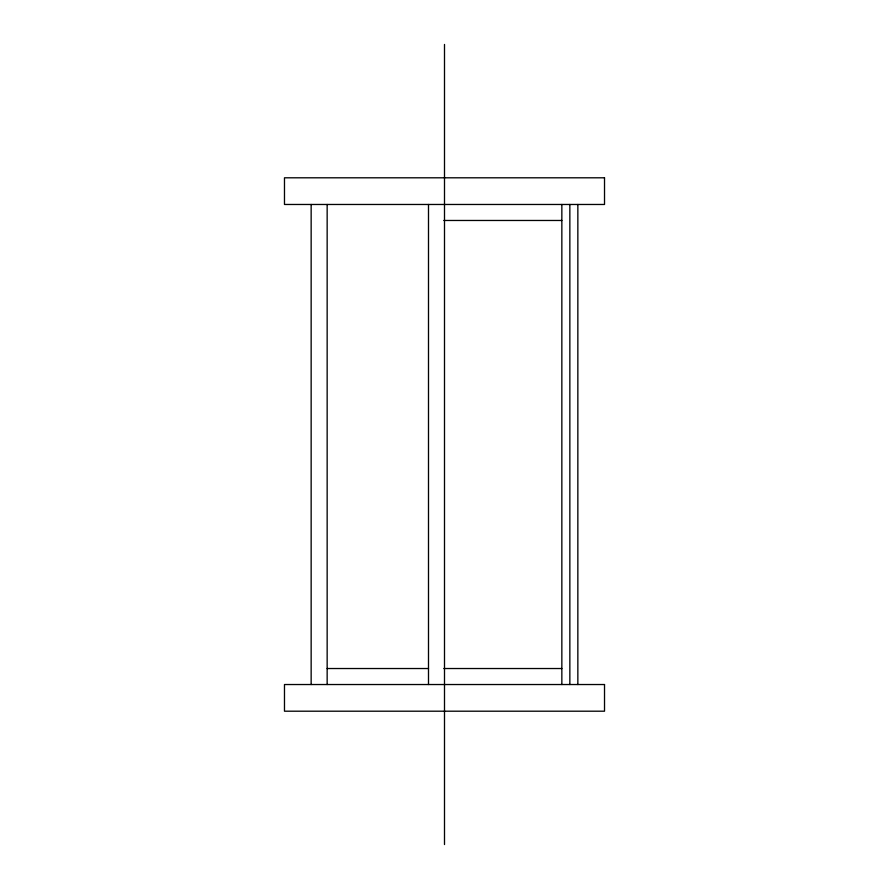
<?xml version="1.0" encoding="UTF-8"?>
<svg xmlns="http://www.w3.org/2000/svg" width="889" height="889" viewBox="0 0 889 889"><rect width="100%" height="100%" fill="white"/><g stroke="black" fill="none" stroke-linecap="round" stroke-linejoin="round"><path stroke-width="1.33" d="M443.811 220.472L561.848 220.472M327.152 668.528L428.498 668.528M443.811 668.528L561.848 668.528M577.85 204.47L577.85 684.53M569.849 204.47L569.849 684.53M561.848 204.47L561.848 684.53M444.5 44.45L444.5 844.55M428.498 204.47L428.498 684.53M327.152 204.47L327.152 684.53M311.15 204.47L311.15 684.53M604.52 177.8L284.48 177.8L284.48 204.47L604.52 204.47L604.52 177.8M604.52 684.53L284.48 684.53L284.48 711.2L604.52 711.2L604.52 684.53"/></g></svg>
